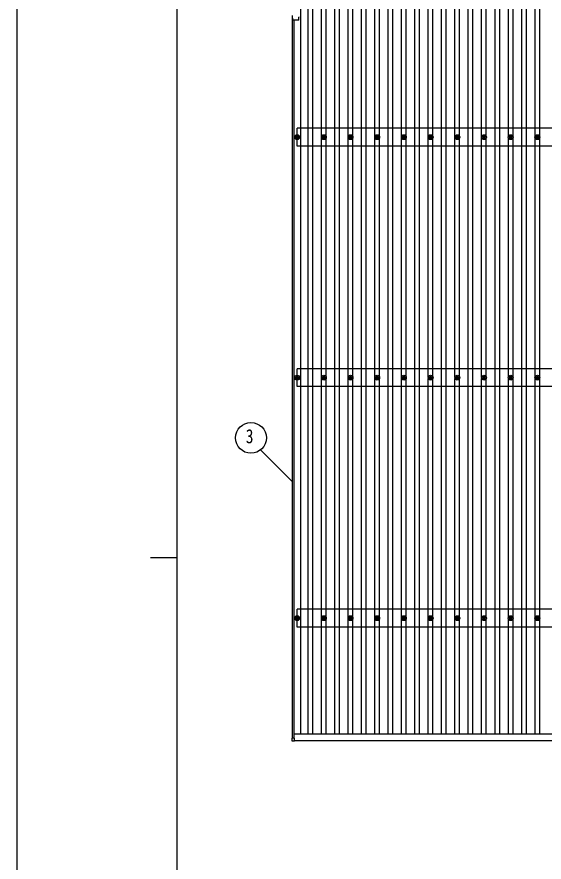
# Model space of a CAD drawing. Units: millimetres, scale not verified. Extents: x -16820 to 16820, y -11880 to 11880.
# Drawn here: x -16820 to -12871, y -1779 to 4547 of the extents above; entities that cross this region are included whole.
import ezdxf
from ezdxf.enums import TextEntityAlignment as Align

# ---------------------------------------------------------------- set-up
doc = ezdxf.new("R2010")
doc.units = ezdxf.units.MM
doc.header["$LTSCALE"] = 50
for name, color, linetype in [('0-4_YKK_13', 4, 'Continuous'), ('0-5_YKK_A1', 4, 'Continuous'), ('0-6_YKK_D', 6, 'Continuous'), ('0-7_YKK_ZWAK', 7, 'Continuous')]:
    doc.layers.add(name, color=color, linetype=linetype)
doc.styles.add('ＭＳ ゴシック', font='')
doc.styles.get('ＭＳ ゴシック').set_extended_font_data('MS Gothic')

msp = doc.modelspace()

# ---------------------------------------------------------------- linework, layer by layer
at = {"layer": '0-4_YKK_13'}
for p, q in [((-14756.42, 4536.51), (-14756.42, 4556.51)), ((-14754.92, 4536.51), (-14756.42, 4536.51)), ((-14754.92, 4536.51), (-14754.92, 4522.51)), ((-14732.32, 4521.51), (-14753.92, 4521.51)), ((-14708.92, 4521.51), (-14731.52, 4521.51)), ((-14707.92, 4522.51), (-14707.92, 4546.11)), ((-14730.92, 3648.32), (-14726.5, 3648.32)), ((-14730.92, 3644.82), (-14726.5, 3644.82)), ((-14722.67, 3656.57), (-14722.67, 3652.16)), ((-14722.67, 3640.99), (-14722.67, 3636.58)), ((-14719.17, 3656.57), (-14719.17, 3652.16)), ((-14719.17, 3640.99), (-14719.17, 3636.58)), ((-14715.34, 3648.32), (-14710.92, 3648.32)), ((-14715.34, 3644.82), (-14710.92, 3644.82)), ((-14530.92, 3648.32), (-14526.5, 3648.32)), ((-14530.92, 3644.82), (-14526.5, 3644.82)), ((-14522.67, 3656.57), (-14522.67, 3652.16)), ((-14522.67, 3640.99), (-14522.67, 3636.58)), ((-14519.17, 3656.57), (-14519.17, 3652.16)), ((-14519.17, 3640.99), (-14519.17, 3636.58)), ((-14515.34, 3648.32), (-14510.92, 3648.32)), ((-14515.34, 3644.82), (-14510.92, 3644.82)), ((-14330.92, 3648.32), (-14326.51, 3648.32)), ((-14330.92, 3644.82), (-14326.51, 3644.82)), ((-14322.67, 3656.57), (-14322.67, 3652.16)), ((-14322.67, 3640.99), (-14322.67, 3636.58)), ((-14319.17, 3656.57), (-14319.17, 3652.16)), ((-14319.17, 3640.99), (-14319.17, 3636.58)), ((-14315.34, 3648.32), (-14310.93, 3648.32)), ((-14315.34, 3644.82), (-14310.93, 3644.82)), ((-14130.92, 3648.32), (-14126.51, 3648.32)), ((-14130.92, 3644.82), (-14126.51, 3644.82)), ((-14122.67, 3656.57), (-14122.67, 3652.16)), ((-14122.67, 3640.99), (-14122.67, 3636.58)), ((-14119.17, 3656.57), (-14119.17, 3652.16)), ((-14119.17, 3640.99), (-14119.17, 3636.58)), ((-14115.34, 3648.32), (-14110.93, 3648.32)), ((-14115.34, 3644.82), (-14110.93, 3644.82)), ((-13930.92, 3648.32), (-13926.51, 3648.32)), ((-13930.92, 3644.82), (-13926.51, 3644.82)), ((-13922.67, 3656.57), (-13922.67, 3652.16)), ((-13922.67, 3640.99), (-13922.67, 3636.58)), ((-13919.17, 3656.57), (-13919.17, 3652.16)), ((-13919.17, 3640.99), (-13919.17, 3636.58)), ((-13915.34, 3648.32), (-13910.93, 3648.32)), ((-13915.34, 3644.82), (-13910.93, 3644.82)), ((-13730.92, 3648.32), (-13726.51, 3648.32)), ((-13730.92, 3644.82), (-13726.51, 3644.82)), ((-13722.67, 3656.57), (-13722.67, 3652.16)), ((-13722.67, 3640.99), (-13722.67, 3636.58)), ((-13719.17, 3656.57), (-13719.17, 3652.16)), ((-13719.17, 3640.99), (-13719.17, 3636.58)), ((-13715.34, 3648.32), (-13710.93, 3648.32)), ((-13715.34, 3644.82), (-13710.93, 3644.82)), ((-13530.92, 3648.32), (-13526.51, 3648.32)), ((-13530.92, 3644.82), (-13526.51, 3644.82)), ((-13522.67, 3656.57), (-13522.67, 3652.16)), ((-13522.67, 3640.99), (-13522.67, 3636.58)), ((-13519.17, 3656.57), (-13519.17, 3652.16)), ((-13519.17, 3640.99), (-13519.17, 3636.58)), ((-13515.34, 3648.32), (-13510.93, 3648.32)), ((-13515.34, 3644.82), (-13510.93, 3644.82)), ((-13330.92, 3648.32), (-13326.51, 3648.32)), ((-13330.92, 3644.82), (-13326.51, 3644.82)), ((-13322.67, 3656.57), (-13322.67, 3652.16)), ((-13322.67, 3640.99), (-13322.67, 3636.58)), ((-13319.17, 3656.57), (-13319.17, 3652.16)), ((-13319.17, 3640.99), (-13319.17, 3636.58)), ((-13315.34, 3648.32), (-13310.93, 3648.32)), ((-13315.34, 3644.82), (-13310.93, 3644.82)), ((-13130.92, 3648.32), (-13126.51, 3648.32)), ((-13130.92, 3644.82), (-13126.51, 3644.82)), ((-13122.67, 3656.57), (-13122.67, 3652.16)), ((-13122.67, 3640.99), (-13122.67, 3636.58)), ((-13119.17, 3656.57), (-13119.17, 3652.16)), ((-13119.17, 3640.99), (-13119.17, 3636.58)), ((-13115.34, 3648.32), (-13110.93, 3648.32)), ((-13115.34, 3644.82), (-13110.93, 3644.82)), ((-12930.92, 3648.32), (-12926.51, 3648.32)), ((-12930.92, 3644.82), (-12926.51, 3644.82)), ((-12922.67, 3656.57), (-12922.67, 3652.16)), ((-12922.67, 3640.99), (-12922.67, 3636.58)), ((-12919.17, 3656.57), (-12919.17, 3652.16)), ((-12919.17, 3640.99), (-12919.17, 3636.58)), ((-12915.34, 3648.32), (-12910.93, 3648.32)), ((-12915.34, 3644.82), (-12910.93, 3644.82)), ((-14730.92, 1848.32), (-14726.5, 1848.32)), ((-14730.92, 1844.82), (-14726.5, 1844.82)), ((-14722.67, 1856.57), (-14722.67, 1852.16)), ((-14722.67, 1840.99), (-14722.67, 1836.58)), ((-14719.17, 1856.57), (-14719.17, 1852.16)), ((-14719.17, 1840.99), (-14719.17, 1836.58)), ((-14715.34, 1848.32), (-14710.92, 1848.32)), ((-14715.34, 1844.82), (-14710.92, 1844.82)), ((-14530.92, 1848.32), (-14526.5, 1848.32)), ((-14530.92, 1844.82), (-14526.5, 1844.82)), ((-14522.67, 1856.57), (-14522.67, 1852.16)), ((-14522.67, 1840.99), (-14522.67, 1836.58)), ((-14519.17, 1856.57), (-14519.17, 1852.16)), ((-14519.17, 1840.99), (-14519.17, 1836.58)), ((-14515.34, 1848.32), (-14510.92, 1848.32)), ((-14515.34, 1844.82), (-14510.92, 1844.82)), ((-14330.92, 1848.32), (-14326.51, 1848.32)), ((-14330.92, 1844.82), (-14326.51, 1844.82)), ((-14322.67, 1856.57), (-14322.67, 1852.16)), ((-14322.67, 1840.99), (-14322.67, 1836.58)), ((-14319.17, 1856.57), (-14319.17, 1852.16)), ((-14319.17, 1840.99), (-14319.17, 1836.58)), ((-14315.34, 1848.32), (-14310.93, 1848.32)), ((-14315.34, 1844.82), (-14310.93, 1844.82)), ((-14130.92, 1848.32), (-14126.51, 1848.32)), ((-14130.92, 1844.82), (-14126.51, 1844.82)), ((-14122.67, 1856.57), (-14122.67, 1852.16)), ((-14122.67, 1840.99), (-14122.67, 1836.58)), ((-14119.17, 1856.57), (-14119.17, 1852.16)), ((-14119.17, 1840.99), (-14119.17, 1836.58)), ((-14115.34, 1848.32), (-14110.93, 1848.32)), ((-14115.34, 1844.82), (-14110.93, 1844.82)), ((-13930.92, 1848.32), (-13926.51, 1848.32)), ((-13930.92, 1844.82), (-13926.51, 1844.82)), ((-13922.67, 1856.57), (-13922.67, 1852.16)), ((-13922.67, 1840.99), (-13922.67, 1836.58)), ((-13919.17, 1856.57), (-13919.17, 1852.16)), ((-13919.17, 1840.99), (-13919.17, 1836.58)), ((-13915.34, 1848.32), (-13910.93, 1848.32)), ((-13915.34, 1844.82), (-13910.93, 1844.82)), ((-13730.92, 1848.32), (-13726.51, 1848.32)), ((-13730.92, 1844.82), (-13726.51, 1844.82)), ((-13722.67, 1856.57), (-13722.67, 1852.16)), ((-13722.67, 1840.99), (-13722.67, 1836.58)), ((-13719.17, 1856.57), (-13719.17, 1852.16)), ((-13719.17, 1840.99), (-13719.17, 1836.58)), ((-13715.34, 1848.32), (-13710.93, 1848.32)), ((-13715.34, 1844.82), (-13710.93, 1844.82)), ((-13530.92, 1848.32), (-13526.51, 1848.32)), ((-13530.92, 1844.82), (-13526.51, 1844.82)), ((-13522.67, 1856.57), (-13522.67, 1852.16)), ((-13522.67, 1840.99), (-13522.67, 1836.58)), ((-13519.17, 1856.57), (-13519.17, 1852.16)), ((-13519.17, 1840.99), (-13519.17, 1836.58)), ((-13515.34, 1848.32), (-13510.93, 1848.32)), ((-13515.34, 1844.82), (-13510.93, 1844.82)), ((-13330.92, 1848.32), (-13326.51, 1848.32)), ((-13330.92, 1844.82), (-13326.51, 1844.82)), ((-13322.67, 1856.57), (-13322.67, 1852.16)), ((-13322.67, 1840.99), (-13322.67, 1836.58)), ((-13319.17, 1856.57), (-13319.17, 1852.16)), ((-13319.17, 1840.99), (-13319.17, 1836.58)), ((-13315.34, 1848.32), (-13310.93, 1848.32)), ((-13315.34, 1844.82), (-13310.93, 1844.82)), ((-13130.92, 1848.32), (-13126.51, 1848.32)), ((-13130.92, 1844.82), (-13126.51, 1844.82)), ((-13122.67, 1856.57), (-13122.67, 1852.16)), ((-13122.67, 1840.99), (-13122.67, 1836.58)), ((-13119.17, 1856.57), (-13119.17, 1852.16)), ((-13119.17, 1840.99), (-13119.17, 1836.58)), ((-13115.34, 1848.32), (-13110.93, 1848.32)), ((-13115.34, 1844.82), (-13110.93, 1844.82)), ((-12930.92, 1848.32), (-12926.51, 1848.32)), ((-12930.92, 1844.82), (-12926.51, 1844.82)), ((-12922.67, 1856.57), (-12922.67, 1852.16)), ((-12922.67, 1840.99), (-12922.67, 1836.58)), ((-12919.17, 1856.57), (-12919.17, 1852.16)), ((-12919.17, 1840.99), (-12919.17, 1836.58)), ((-12915.34, 1848.32), (-12910.93, 1848.32)), ((-12915.34, 1844.82), (-12910.93, 1844.82)), ((-14730.92, 48.32), (-14726.5, 48.32)), ((-14730.92, 44.82), (-14726.5, 44.82)), ((-14722.67, 56.57), (-14722.67, 52.16)), ((-14722.67, 40.99), (-14722.67, 36.58)), ((-14719.17, 56.57), (-14719.17, 52.16)), ((-14719.17, 40.99), (-14719.17, 36.58)), ((-14715.34, 48.32), (-14710.92, 48.32)), ((-14715.34, 44.82), (-14710.92, 44.82)), ((-14530.92, 48.32), (-14526.5, 48.32)), ((-14530.92, 44.82), (-14526.5, 44.82)), ((-14522.67, 56.57), (-14522.67, 52.16)), ((-14522.67, 40.99), (-14522.67, 36.58)), ((-14519.17, 56.57), (-14519.17, 52.16)), ((-14519.17, 40.99), (-14519.17, 36.58)), ((-14515.34, 48.32), (-14510.92, 48.32)), ((-14515.34, 44.82), (-14510.92, 44.82)), ((-14330.92, 48.32), (-14326.51, 48.32)), ((-14330.92, 44.82), (-14326.51, 44.82)), ((-14322.67, 56.57), (-14322.67, 52.16)), ((-14322.67, 40.99), (-14322.67, 36.58)), ((-14319.17, 56.57), (-14319.17, 52.16)), ((-14319.17, 40.99), (-14319.17, 36.58)), ((-14315.34, 48.32), (-14310.93, 48.32)), ((-14315.34, 44.82), (-14310.93, 44.82)), ((-14130.92, 48.32), (-14126.51, 48.32)), ((-14130.92, 44.82), (-14126.51, 44.82)), ((-14122.67, 56.57), (-14122.67, 52.16)), ((-14122.67, 40.99), (-14122.67, 36.58)), ((-14119.17, 56.57), (-14119.17, 52.16)), ((-14119.17, 40.99), (-14119.17, 36.58)), ((-14115.34, 48.32), (-14110.93, 48.32)), ((-14115.34, 44.82), (-14110.93, 44.82)), ((-13930.92, 48.32), (-13926.51, 48.32)), ((-13930.92, 44.82), (-13926.51, 44.82)), ((-13922.67, 56.57), (-13922.67, 52.16)), ((-13922.67, 40.99), (-13922.67, 36.58)), ((-13919.17, 56.57), (-13919.17, 52.16)), ((-13919.17, 40.99), (-13919.17, 36.58)), ((-13915.34, 48.32), (-13910.93, 48.32)), ((-13915.34, 44.82), (-13910.93, 44.82)), ((-13730.92, 48.32), (-13726.51, 48.32)), ((-13730.92, 44.82), (-13726.51, 44.82)), ((-13722.67, 56.57), (-13722.67, 52.16)), ((-13722.67, 40.99), (-13722.67, 36.58)), ((-13719.17, 56.57), (-13719.17, 52.16)), ((-13719.17, 40.99), (-13719.17, 36.58)), ((-13715.34, 48.32), (-13710.93, 48.32)), ((-13715.34, 44.82), (-13710.93, 44.82)), ((-13530.92, 48.32), (-13526.51, 48.32)), ((-13530.92, 44.82), (-13526.51, 44.82)), ((-13522.67, 56.57), (-13522.67, 52.16)), ((-13522.67, 40.99), (-13522.67, 36.58)), ((-13519.17, 56.57), (-13519.17, 52.16)), ((-13519.17, 40.99), (-13519.17, 36.58)), ((-13515.34, 48.32), (-13510.93, 48.32)), ((-13515.34, 44.82), (-13510.93, 44.82)), ((-13330.92, 48.32), (-13326.51, 48.32)), ((-13330.92, 44.82), (-13326.51, 44.82)), ((-13322.67, 56.57), (-13322.67, 52.16)), ((-13322.67, 40.99), (-13322.67, 36.58)), ((-13319.17, 56.57), (-13319.17, 52.16)), ((-13319.17, 40.99), (-13319.17, 36.58)), ((-13315.34, 48.32), (-13310.93, 48.32)), ((-13315.34, 44.82), (-13310.93, 44.82)), ((-13130.92, 48.32), (-13126.51, 48.32)), ((-13130.92, 44.82), (-13126.51, 44.82)), ((-13122.67, 56.57), (-13122.67, 52.16)), ((-13122.67, 40.99), (-13122.67, 36.58)), ((-13119.17, 56.57), (-13119.17, 52.16)), ((-13119.17, 40.99), (-13119.17, 36.58)), ((-13115.34, 48.32), (-13110.93, 48.32)), ((-13115.34, 44.82), (-13110.93, 44.82)), ((-12930.92, 48.32), (-12926.51, 48.32)), ((-12930.92, 44.82), (-12926.51, 44.82)), ((-12922.67, 56.57), (-12922.67, 52.16)), ((-12922.67, 40.99), (-12922.67, 36.58)), ((-12919.17, 56.57), (-12919.17, 52.16)), ((-12919.17, 40.99), (-12919.17, 36.58)), ((-12915.34, 48.32), (-12910.93, 48.32)), ((-12915.34, 44.82), (-12910.93, 44.82)), ((-14759.22, -852.32), (-14759.22, -870.32)), ((-14740.22, -851.32), (-14758.22, -851.32)), ((-14758.22, -871.32), (-14740.22, -871.32)), ((-14739.22, -870.32), (-14739.22, -852.32))]:
    msp.add_line(p, q, dxfattribs=at)
for centre, radius in [((-14720.92, 3646.57), 18.25), ((-14720.92, 3646.57), 10.15), ((-14720.92, 3646.57), 5.85), ((-14720.92, 3646.57), 5.25), ((-14520.92, 3646.57), 18.25), ((-14520.92, 3646.57), 10.15), ((-14520.92, 3646.57), 5.85), ((-14520.92, 3646.57), 5.25), ((-14320.92, 3646.57), 18.25), ((-14320.92, 3646.57), 10.15), ((-14320.92, 3646.57), 5.85), ((-14320.92, 3646.57), 5.25), ((-14120.92, 3646.57), 18.25), ((-14120.92, 3646.57), 10.15), ((-14120.92, 3646.57), 5.85), ((-14120.92, 3646.57), 5.25), ((-13920.92, 3646.57), 18.25), ((-13920.92, 3646.57), 10.15), ((-13920.92, 3646.57), 5.85), ((-13920.92, 3646.57), 5.25), ((-13720.92, 3646.57), 18.25), ((-13720.92, 3646.57), 10.15), ((-13720.92, 3646.57), 5.85), ((-13720.92, 3646.57), 5.25), ((-13520.92, 3646.57), 18.25), ((-13520.92, 3646.57), 10.15), ((-13520.92, 3646.57), 5.85), ((-13520.92, 3646.57), 5.25), ((-13320.92, 3646.57), 18.25), ((-13320.92, 3646.57), 10.15), ((-13320.92, 3646.57), 5.85), ((-13320.92, 3646.57), 5.25), ((-13120.92, 3646.57), 18.25), ((-13120.92, 3646.57), 10.15), ((-13120.92, 3646.57), 5.85), ((-13120.92, 3646.57), 5.25), ((-12920.92, 3646.57), 18.25), ((-12920.92, 3646.57), 10.15), ((-12920.92, 3646.57), 5.85), ((-12920.92, 3646.57), 5.25), ((-14720.92, 1846.57), 18.25), ((-14720.92, 1846.57), 10.15), ((-14720.92, 1846.57), 5.85), ((-14720.92, 1846.57), 5.25), ((-14520.92, 1846.57), 18.25), ((-14520.92, 1846.57), 10.15), ((-14520.92, 1846.57), 5.85), ((-14520.92, 1846.57), 5.25), ((-14320.92, 1846.57), 18.25), ((-14320.92, 1846.57), 10.15), ((-14320.92, 1846.57), 5.85), ((-14320.92, 1846.57), 5.25), ((-14120.92, 1846.57), 18.25), ((-14120.92, 1846.57), 10.15), ((-14120.92, 1846.57), 5.85), ((-14120.92, 1846.57), 5.25), ((-13920.92, 1846.57), 18.25), ((-13920.92, 1846.57), 10.15), ((-13920.92, 1846.57), 5.85), ((-13920.92, 1846.57), 5.25), ((-13720.92, 1846.57), 18.25), ((-13720.92, 1846.57), 10.15), ((-13720.92, 1846.57), 5.85), ((-13720.92, 1846.57), 5.25), ((-13520.92, 1846.57), 18.25), ((-13520.92, 1846.57), 10.15), ((-13520.92, 1846.57), 5.85), ((-13520.92, 1846.57), 5.25), ((-13320.92, 1846.57), 18.25), ((-13320.92, 1846.57), 10.15), ((-13320.92, 1846.57), 5.85), ((-13320.92, 1846.57), 5.25), ((-13120.92, 1846.57), 18.25), ((-13120.92, 1846.57), 10.15), ((-13120.92, 1846.57), 5.85), ((-13120.92, 1846.57), 5.25), ((-12920.92, 1846.57), 18.25), ((-12920.92, 1846.57), 10.15), ((-12920.92, 1846.57), 5.85), ((-12920.92, 1846.57), 5.25), ((-14720.92, 46.57), 18.25), ((-14520.92, 46.57), 18.25), ((-14320.92, 46.57), 18.25), ((-14120.92, 46.57), 18.25), ((-13920.92, 46.57), 18.25), ((-13720.92, 46.57), 18.25), ((-13520.92, 46.57), 18.25), ((-13320.92, 46.57), 18.25), ((-13120.92, 46.57), 18.25), ((-12920.92, 46.57), 18.25), ((-14720.92, 46.57), 10.15), ((-14720.92, 46.57), 5.85), ((-14720.92, 46.57), 5.25), ((-14520.92, 46.57), 10.15), ((-14520.92, 46.57), 5.85), ((-14520.92, 46.57), 5.25), ((-14320.92, 46.57), 10.15), ((-14320.92, 46.57), 5.85), ((-14320.92, 46.57), 5.25), ((-14120.92, 46.57), 10.15), ((-14120.92, 46.57), 5.85), ((-14120.92, 46.57), 5.25), ((-13920.92, 46.57), 10.15), ((-13920.92, 46.57), 5.85), ((-13920.92, 46.57), 5.25), ((-13720.92, 46.57), 10.15), ((-13720.92, 46.57), 5.85), ((-13720.92, 46.57), 5.25), ((-13520.92, 46.57), 10.15), ((-13520.92, 46.57), 5.85), ((-13520.92, 46.57), 5.25), ((-13320.92, 46.57), 10.15), ((-13320.92, 46.57), 5.85), ((-13320.92, 46.57), 5.25), ((-13120.92, 46.57), 10.15), ((-13120.92, 46.57), 5.85), ((-13120.92, 46.57), 5.25), ((-12920.92, 46.57), 10.15), ((-12920.92, 46.57), 5.85), ((-12920.92, 46.57), 5.25)]:
    msp.add_circle(centre, radius, dxfattribs=at)
for centre, radius, start, end in [((-14753.92, 4522.51), 1, 180, 269.99999), ((-14731.92, 4521.21), 0.5, 36.8699, 143.1301), ((-14708.92, 4522.51), 1, 269.99999, 0), ((-14707.62, 4546.51), 0.5, 126.8699, 233.1301), ((-14758.22, -852.32), 1, 90, 180), ((-14758.22, -870.32), 1, 180, 270), ((-14740.22, -852.32), 1, 0, 90), ((-14740.22, -870.32), 1, 270, 0)]:
    msp.add_arc(centre, radius, start, end, dxfattribs=at)
at = {"layer": '0-5_YKK_A1'}
for p, q in [((-14694.42, 9910.21), (-14694.42, -820.03)), ((-14638.42, -820.03), (-14638.42, 9910.21)), ((-14603.42, -820.03), (-14603.42, 9910.21)), ((-14438.42, -820.03), (-14438.42, 9910.21)), ((-14403.42, -820.03), (-14403.42, 9910.21)), ((-14238.42, -820.03), (-14238.42, 9910.21)), ((-14203.42, -820.03), (-14203.42, 9910.21)), ((-14038.42, -820.03), (-14038.42, 9910.21)), ((-14003.42, -820.03), (-14003.42, 9910.21)), ((-13838.42, -820.03), (-13838.42, 9910.21)), ((-13803.42, -820.03), (-13803.42, 9910.21)), ((-13638.42, -820.03), (-13638.42, 9910.21)), ((-13603.42, -820.03), (-13603.42, 9910.21)), ((-13438.42, -820.03), (-13438.42, 9910.21)), ((-13403.42, -820.03), (-13403.42, 9910.21)), ((-13238.42, -820.03), (-13238.42, 9910.21)), ((-13203.42, -820.03), (-13203.42, 9910.21)), ((-13038.42, -820.03), (-13038.42, 9910.21)), ((-13003.42, -820.03), (-13003.42, 9910.21)), ((-14538.42, 3651.75), (-14538.42, 5441.4)), ((-14503.42, 3651.75), (-14503.42, 5441.4)), ((-14338.42, 3651.76), (-14338.42, 5441.39)), ((-14303.42, 3651.74), (-14303.42, 5441.41)), ((-14138.42, 3651.76), (-14138.42, 5441.39)), ((-14103.42, 3651.74), (-14103.42, 5441.41)), ((-13938.42, 3651.76), (-13938.42, 5441.39)), ((-13903.42, 3651.74), (-13903.42, 5441.41)), ((-13738.42, 3651.76), (-13738.42, 5441.39)), ((-13703.42, 3651.74), (-13703.42, 5441.41)), ((-13538.42, 3651.76), (-13538.42, 5441.39)), ((-13503.42, 3651.74), (-13503.42, 5441.41)), ((-13338.42, 3651.76), (-13338.42, 5441.39)), ((-13303.42, 3651.74), (-13303.42, 5441.41)), ((-13138.42, 3651.76), (-13138.42, 5441.39)), ((-13103.42, 3651.74), (-13103.42, 5441.41)), ((-12938.42, 3651.76), (-12938.42, 5441.39)), ((-12903.42, 3651.74), (-12903.42, 5441.41)), ((-14755.92, -851.32), (-14755.92, 4536.51)), ((-14743.92, -851.32), (-14743.92, 4521.51)), ((-9320.92, 3713.57), (-14720.92, 3713.57)), ((-14720.92, 3579.57), (-14720.92, 3713.57)), ((-14538.42, 1851.75), (-14538.42, 3641.4)), ((-14503.42, 1851.75), (-14503.42, 3641.4)), ((-14338.42, 1851.76), (-14338.42, 3641.39)), ((-14303.42, 1851.74), (-14303.42, 3641.41)), ((-14138.42, 1851.76), (-14138.42, 3641.39)), ((-14103.42, 1851.74), (-14103.42, 3641.41)), ((-13938.42, 1851.76), (-13938.42, 3641.39)), ((-13903.42, 1851.74), (-13903.42, 3641.41)), ((-13738.42, 1851.76), (-13738.42, 3641.39)), ((-13703.42, 1851.74), (-13703.42, 3641.41)), ((-13538.42, 1851.76), (-13538.42, 3641.39)), ((-13503.42, 1851.74), (-13503.42, 3641.41)), ((-13338.42, 1851.76), (-13338.42, 3641.39)), ((-13303.42, 1851.74), (-13303.42, 3641.41)), ((-13138.42, 1851.76), (-13138.42, 3641.39)), ((-13103.42, 1851.74), (-13103.42, 3641.41)), ((-12938.42, 1851.76), (-12938.42, 3641.39)), ((-12903.42, 1851.74), (-12903.42, 3641.41)), ((-9320.92, 3579.57), (-14720.92, 3579.57)), ((-9320.92, 1913.57), (-14720.92, 1913.57)), ((-14720.92, 1779.57), (-14720.92, 1913.57)), ((-14538.42, 51.75), (-14538.42, 1841.4)), ((-14503.42, 51.75), (-14503.42, 1841.4)), ((-14338.42, 51.75), (-14338.42, 1841.39)), ((-14303.42, 51.75), (-14303.42, 1841.41)), ((-14138.42, 51.75), (-14138.42, 1841.39)), ((-14103.42, 51.75), (-14103.42, 1841.41)), ((-13938.42, 51.75), (-13938.42, 1841.39)), ((-13903.42, 51.75), (-13903.42, 1841.41)), ((-13738.42, 51.75), (-13738.42, 1841.39)), ((-13703.42, 51.75), (-13703.42, 1841.41)), ((-13538.42, 51.75), (-13538.42, 1841.39)), ((-13503.42, 51.75), (-13503.42, 1841.41)), ((-13338.42, 51.75), (-13338.42, 1841.39)), ((-13303.42, 51.75), (-13303.42, 1841.41)), ((-13138.42, 51.75), (-13138.42, 1841.39)), ((-13103.42, 51.75), (-13103.42, 1841.41)), ((-12938.42, 51.75), (-12938.42, 1841.39)), ((-12903.42, 51.75), (-12903.42, 1841.41)), ((-9320.92, 1779.57), (-14720.92, 1779.57)), ((-9320.92, 113.57), (-14720.92, 113.57)), ((-14720.92, -20.43), (-14720.92, 113.57)), ((-14538.42, -820.03), (-14538.42, 41.4)), ((-14503.42, -820.03), (-14503.42, 41.4)), ((-14338.42, -820.03), (-14338.42, 41.4)), ((-14303.42, -820.03), (-14303.42, 41.4)), ((-14138.42, -820.03), (-14138.42, 41.4)), ((-14103.42, -820.03), (-14103.42, 41.4)), ((-13938.42, -820.03), (-13938.42, 41.4)), ((-13903.42, -820.03), (-13903.42, 41.4)), ((-13738.42, -820.03), (-13738.42, 41.4)), ((-13703.42, -820.03), (-13703.42, 41.4)), ((-13538.42, -820.03), (-13538.42, 41.4)), ((-13503.42, -820.03), (-13503.42, 41.4)), ((-13338.42, -820.03), (-13338.42, 41.4)), ((-13303.42, -820.03), (-13303.42, 41.4)), ((-13138.42, -820.03), (-13138.42, 41.4)), ((-13103.42, -820.03), (-13103.42, 41.4)), ((-12938.42, -820.03), (-12938.42, 41.4)), ((-12903.42, -820.03), (-12903.42, 41.4)), ((-9320.92, -20.43), (-14720.92, -20.43)), ((-14743.92, -820.03), (-9297.92, -820.03)), ((-14739.22, -868.02), (-9302.62, -868.02))]:
    msp.add_line(p, q, dxfattribs=at)
at = {"layer": '0-6_YKK_D'}
msp.add_line((-14994.63, 1306.19), (-14756.57, 1068.12), dxfattribs=at)
msp.add_circle((-15066.59, 1396.15), 115.2, dxfattribs=at)
at = {"layer": '0-7_YKK_ZWAK'}
for p, q in [((-15619.92, -10100), (-15619.92, 11100)), ((-15819.92, 500), (-15619.92, 500))]:
    msp.add_line(p, q, dxfattribs=at)
msp.add_lwpolyline([(-16820, -11880), (16820, -11880), (16820, 11880), (-16820, 11880)], close=True, dxfattribs=at)

# ---------------------------------------------------------------- texts
at = {"layer": '0-6_YKK_D', "style": 'ＭＳ ゴシック', "width": 0.8}
msp.add_text('3', height=105.6, dxfattribs=at).set_placement((-15104.99, 1324.15), align=Align.BOTTOM_LEFT)

doc.saveas('drawing.dxf')
